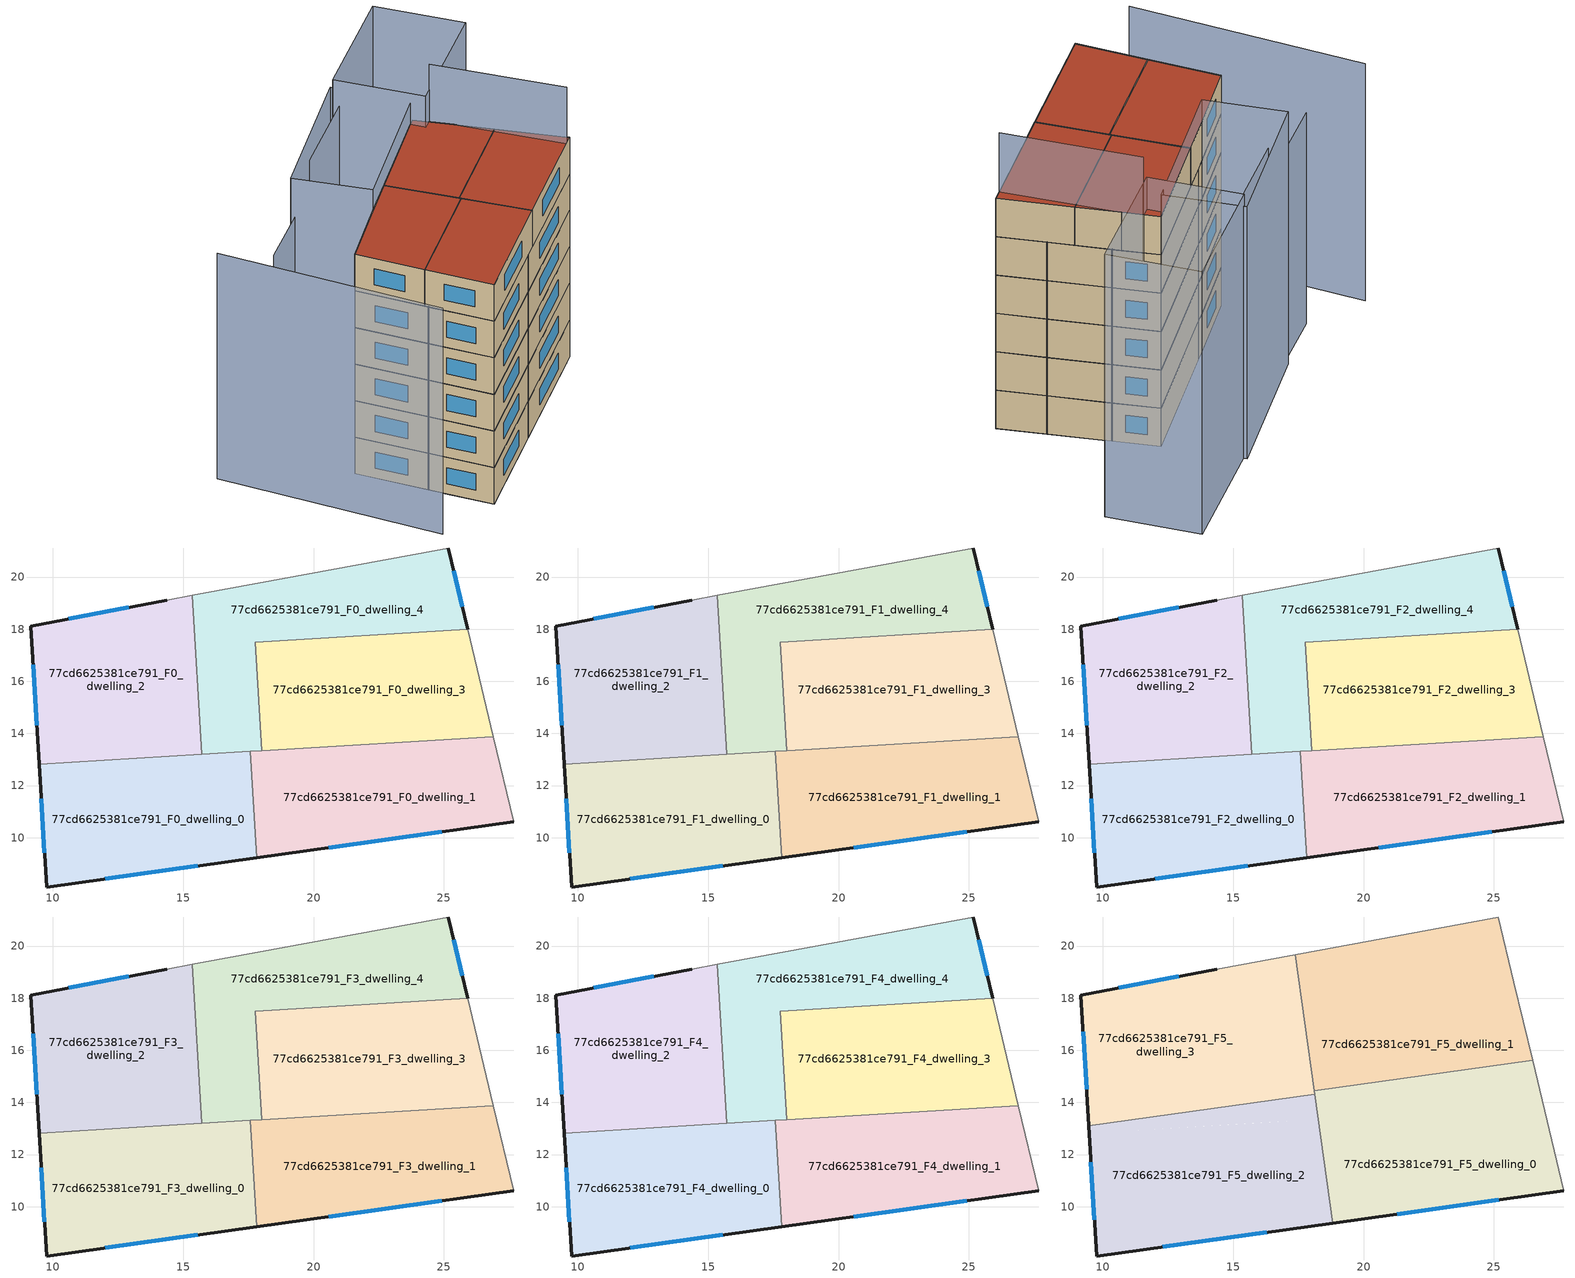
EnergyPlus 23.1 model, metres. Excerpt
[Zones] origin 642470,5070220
77cd6625381ce791_F0_dwelling_0
 floor ground (EU_floor_Construction): 17.81,9.23 17.57,13.31 9.47,12.82 9.76,8.11 z0
 wall outside (EU_wall_Construction): 17.81,9.23 9.76,8.11 9.47,12.82 z0:3
 wall to 77cd6625381ce791_F0_dwelling_1 (EU_wall_Construction): 17.57,13.31 17.81,9.23 z0:3
 wall to 77cd6625381ce791_F0_dwelling_2 (EU_wall_Construction): 9.47,12.82 15.71,13.2 z0:3
 wall to 77cd6625381ce791_F0_dwelling_4 (EU_wall_Construction): 15.71,13.2 17.57,13.31 z0:3
 window (EU_Window_Construction): 15.55,8.92 12.01,8.42 / 9.68,9.43 9.55,11.5 z0.84:2.16
77cd6625381ce791_F0_dwelling_1
 floor ground (EU_floor_Construction): 27.67,10.61 26.9,13.87 17.57,13.31 17.81,9.23 z0
 wall outside (EU_wall_Construction): 27.67,10.61 17.81,9.23 z0:3
 wall adiabatic (EU_wall_Construction): 26.9,13.87 27.67,10.61 z0:3
 wall to 77cd6625381ce791_F0_dwelling_3 (EU_wall_Construction): 18,13.34 26.9,13.87 z0:3
 wall to 77cd6625381ce791_F0_dwelling_4 (EU_wall_Construction): 17.57,13.31 18,13.34 z0:3
 window (EU_Window_Construction): 24.91,10.22 20.57,9.62 z0.84:2.16
77cd6625381ce791_F0_dwelling_2
 floor ground (EU_floor_Construction): 15.71,13.2 15.35,19.3 14.36,19.12 9.16,18.12 9.47,12.82 z0
 wall outside (EU_wall_Construction): 9.47,12.82 9.16,18.12 14.36,19.12 z0:3
 wall adiabatic (EU_wall_Construction): 14.36,19.12 15.35,19.3 z0:3
 wall to 77cd6625381ce791_F0_dwelling_4 (EU_wall_Construction): 15.35,19.3 15.71,13.2 z0:3
 window (EU_Window_Construction): 10.62,18.4 12.9,18.84 / 9.39,14.31 9.25,16.63 z0.84:2.16
77cd6625381ce791_F0_dwelling_3
 floor ground (EU_floor_Construction): 26.9,13.87 25.92,18 17.75,17.51 18,13.33 z0
 wall to 77cd6625381ce791_F0_dwelling_4 (EU_wall_Construction): 18,13.33 17.75,17.51 25.92,18 z0:3
 wall adiabatic (EU_wall_Construction): 25.92,18 26.9,13.87 z0:3
77cd6625381ce791_F0_dwelling_4
 floor ground (EU_floor_Construction): 25.92,18 25.17,21.11 15.35,19.3 15.71,13.2 18,13.33 17.75,17.51 z0
 wall outside (EU_wall_Construction): 25.17,21.11 25.92,18 z0:3
 wall adiabatic (EU_wall_Construction): 15.35,19.3 25.17,21.11 z0:3
 window (EU_Window_Construction): 25.38,20.24 25.71,18.87 z0.84:2.16
77cd6625381ce791_F1_dwelling_0
 floor to 77cd6625381ce791_F0_dwelling_0 (EU_floor_Construction): 17.81,9.23 17.57,13.31 9.47,12.82 9.76,8.11 z3
 wall outside (EU_wall_Construction): 17.81,9.23 9.76,8.11 9.47,12.82 z3:6
 wall to 77cd6625381ce791_F1_dwelling_1 (EU_wall_Construction): 17.57,13.31 17.81,9.23 z3:6
 wall to 77cd6625381ce791_F1_dwelling_2 (EU_wall_Construction): 9.47,12.82 15.71,13.2 z3:6
 wall to 77cd6625381ce791_F1_dwelling_4 (EU_wall_Construction): 15.71,13.2 17.57,13.31 z3:6
 window (EU_Window_Construction): 15.55,8.92 12.01,8.42 / 9.68,9.43 9.55,11.5 z3.84:5.16
77cd6625381ce791_F1_dwelling_1
 floor to 77cd6625381ce791_F0_dwelling_1 (EU_floor_Construction): 27.67,10.61 26.9,13.87 17.57,13.31 17.81,9.23 z3
 wall outside (EU_wall_Construction): 27.67,10.61 17.81,9.23 z3:6
 wall adiabatic (EU_wall_Construction): 26.9,13.87 27.67,10.61 z3:6
 wall to 77cd6625381ce791_F1_dwelling_3 (EU_wall_Construction): 18,13.34 26.9,13.87 z3:6
 wall to 77cd6625381ce791_F1_dwelling_4 (EU_wall_Construction): 17.57,13.31 18,13.34 z3:6
 window (EU_Window_Construction): 24.91,10.22 20.57,9.62 z3.84:5.16
77cd6625381ce791_F1_dwelling_2
 floor to 77cd6625381ce791_F0_dwelling_2 (EU_floor_Construction): 15.71,13.2 15.35,19.3 14.36,19.12 9.16,18.12 9.47,12.82 z3
 wall outside (EU_wall_Construction): 9.47,12.82 9.16,18.12 14.36,19.12 z3:6
 wall adiabatic (EU_wall_Construction): 14.36,19.12 15.35,19.3 z3:6
 wall to 77cd6625381ce791_F1_dwelling_4 (EU_wall_Construction): 15.35,19.3 15.71,13.2 z3:6
 window (EU_Window_Construction): 10.62,18.4 12.9,18.84 / 9.39,14.31 9.25,16.63 z3.84:5.16
77cd6625381ce791_F1_dwelling_3
 floor to 77cd6625381ce791_F0_dwelling_3 (EU_floor_Construction): 26.9,13.87 25.92,18 17.75,17.51 18,13.33 z3
 wall to 77cd6625381ce791_F1_dwelling_4 (EU_wall_Construction): 18,13.33 17.75,17.51 25.92,18 z3:6
 wall adiabatic (EU_wall_Construction): 25.92,18 26.9,13.87 z3:6
77cd6625381ce791_F1_dwelling_4
 floor to 77cd6625381ce791_F0_dwelling_4 (EU_floor_Construction): 25.92,18 25.17,21.11 15.35,19.3 15.71,13.2 18,13.33 17.75,17.51 z3
 wall outside (EU_wall_Construction): 25.17,21.11 25.92,18 z3:6
 wall adiabatic (EU_wall_Construction): 15.35,19.3 25.17,21.11 z3:6
 window (EU_Window_Construction): 25.38,20.24 25.71,18.87 z3.84:5.16
77cd6625381ce791_F2_dwelling_0
 floor to 77cd6625381ce791_F1_dwelling_0 (EU_floor_Construction): 17.81,9.23 17.57,13.31 9.47,12.82 9.76,8.11 z6
 wall outside (EU_wall_Construction): 17.81,9.23 9.76,8.11 9.47,12.82 z6:9
 wall to 77cd6625381ce791_F2_dwelling_1 (EU_wall_Construction): 17.57,13.31 17.81,9.23 z6:9
 wall to 77cd6625381ce791_F2_dwelling_2 (EU_wall_Construction): 9.47,12.82 15.71,13.2 z6:9
 wall to 77cd6625381ce791_F2_dwelling_4 (EU_wall_Construction): 15.71,13.2 17.57,13.31 z6:9
 window (EU_Window_Construction): 15.55,8.92 12.01,8.42 / 9.68,9.43 9.55,11.5 z6.84:8.16
77cd6625381ce791_F2_dwelling_1
 floor to 77cd6625381ce791_F1_dwelling_1 (EU_floor_Construction): 27.67,10.61 26.9,13.87 17.57,13.31 17.81,9.23 z6
 wall outside (EU_wall_Construction): 27.67,10.61 17.81,9.23 z6:9
 wall adiabatic (EU_wall_Construction): 26.9,13.87 27.67,10.61 z6:9
 wall to 77cd6625381ce791_F2_dwelling_3 (EU_wall_Construction): 18,13.34 26.9,13.87 z6:9
 wall to 77cd6625381ce791_F2_dwelling_4 (EU_wall_Construction): 17.57,13.31 18,13.34 z6:9
 window (EU_Window_Construction): 24.91,10.22 20.57,9.62 z6.84:8.16
77cd6625381ce791_F2_dwelling_2
 floor to 77cd6625381ce791_F1_dwelling_2 (EU_floor_Construction): 15.71,13.2 15.35,19.3 14.36,19.12 9.16,18.12 9.47,12.82 z6
 wall outside (EU_wall_Construction): 9.47,12.82 9.16,18.12 14.36,19.12 z6:9
 wall adiabatic (EU_wall_Construction): 14.36,19.12 15.35,19.3 z6:9
 wall to 77cd6625381ce791_F2_dwelling_4 (EU_wall_Construction): 15.35,19.3 15.71,13.2 z6:9
 window (EU_Window_Construction): 10.62,18.4 12.9,18.84 / 9.39,14.31 9.25,16.63 z6.84:8.16
77cd6625381ce791_F2_dwelling_3
 floor to 77cd6625381ce791_F1_dwelling_3 (EU_floor_Construction): 26.9,13.87 25.92,18 17.75,17.51 18,13.33 z6
 wall to 77cd6625381ce791_F2_dwelling_4 (EU_wall_Construction): 18,13.33 17.75,17.51 25.92,18 z6:9
 wall adiabatic (EU_wall_Construction): 25.92,18 26.9,13.87 z6:9
77cd6625381ce791_F2_dwelling_4
 floor to 77cd6625381ce791_F1_dwelling_4 (EU_floor_Construction): 25.92,18 25.17,21.11 15.35,19.3 15.71,13.2 18,13.33 17.75,17.51 z6
 wall outside (EU_wall_Construction): 25.17,21.11 25.92,18 z6:9
 wall adiabatic (EU_wall_Construction): 15.35,19.3 25.17,21.11 z6:9
 window (EU_Window_Construction): 25.38,20.24 25.71,18.87 z6.84:8.16
77cd6625381ce791_F3_dwelling_0
 floor to 77cd6625381ce791_F2_dwelling_0 (EU_floor_Construction): 17.81,9.23 17.57,13.31 9.47,12.82 9.76,8.11 z9
 wall outside (EU_wall_Construction): 17.81,9.23 9.76,8.11 9.47,12.82 z9:12
 wall to 77cd6625381ce791_F3_dwelling_1 (EU_wall_Construction): 17.57,13.31 17.81,9.23 z9:12
 wall to 77cd6625381ce791_F3_dwelling_2 (EU_wall_Construction): 9.47,12.82 15.71,13.2 z9:12
 wall to 77cd6625381ce791_F3_dwelling_4 (EU_wall_Construction): 15.71,13.2 17.57,13.31 z9:12
 window (EU_Window_Construction): 15.55,8.92 12.01,8.42 / 9.68,9.43 9.55,11.5 z9.84:11.16
77cd6625381ce791_F3_dwelling_1
 floor to 77cd6625381ce791_F2_dwelling_1 (EU_floor_Construction): 27.67,10.61 26.9,13.87 17.57,13.31 17.81,9.23 z9
 wall outside (EU_wall_Construction): 27.67,10.61 17.81,9.23 z9:12
 wall adiabatic (EU_wall_Construction): 26.9,13.87 27.67,10.61 z9:12
 wall to 77cd6625381ce791_F3_dwelling_3 (EU_wall_Construction): 18,13.34 26.9,13.87 z9:12
 wall to 77cd6625381ce791_F3_dwelling_4 (EU_wall_Construction): 17.57,13.31 18,13.34 z9:12
 window (EU_Window_Construction): 24.91,10.22 20.57,9.62 z9.84:11.16
77cd6625381ce791_F3_dwelling_2
 floor to 77cd6625381ce791_F2_dwelling_2 (EU_floor_Construction): 15.71,13.2 15.35,19.3 14.36,19.12 9.16,18.12 9.47,12.82 z9
 wall outside (EU_wall_Construction): 9.47,12.82 9.16,18.12 14.36,19.12 z9:12
 wall adiabatic (EU_wall_Construction): 14.36,19.12 15.35,19.3 z9:12
 wall to 77cd6625381ce791_F3_dwelling_4 (EU_wall_Construction): 15.35,19.3 15.71,13.2 z9:12
 window (EU_Window_Construction): 10.62,18.4 12.9,18.84 / 9.39,14.31 9.25,16.63 z9.84:11.16
77cd6625381ce791_F3_dwelling_3
 floor to 77cd6625381ce791_F2_dwelling_3 (EU_floor_Construction): 26.9,13.87 25.92,18 17.75,17.51 18,13.33 z9
 wall to 77cd6625381ce791_F3_dwelling_4 (EU_wall_Construction): 18,13.33 17.75,17.51 25.92,18 z9:12
 wall adiabatic (EU_wall_Construction): 25.92,18 26.9,13.87 z9:12
77cd6625381ce791_F3_dwelling_4
 floor to 77cd6625381ce791_F2_dwelling_4 (EU_floor_Construction): 25.92,18 25.17,21.11 15.35,19.3 15.71,13.2 18,13.33 17.75,17.51 z9
 wall outside (EU_wall_Construction): 25.17,21.11 25.92,18 z9:12
 wall adiabatic (EU_wall_Construction): 15.35,19.3 25.17,21.11 z9:12
 window (EU_Window_Construction): 25.38,20.24 25.71,18.87 z9.84:11.16
77cd6625381ce791_F4_dwelling_0
 floor to 77cd6625381ce791_F3_dwelling_0 (EU_floor_Construction): 17.81,9.23 17.57,13.31 9.47,12.82 9.76,8.11 z12
 wall outside (EU_wall_Construction): 17.81,9.23 9.76,8.11 9.47,12.82 z12:15
 wall to 77cd6625381ce791_F4_dwelling_1 (EU_wall_Construction): 17.57,13.31 17.81,9.23 z12:15
 wall to 77cd6625381ce791_F4_dwelling_2 (EU_wall_Construction): 9.47,12.82 15.71,13.2 z12:15
 wall to 77cd6625381ce791_F4_dwelling_4 (EU_wall_Construction): 15.71,13.2 17.57,13.31 z12:15
 window (EU_Window_Construction): 15.55,8.92 12.01,8.42 / 9.68,9.43 9.55,11.5 z12.84:14.16
 ceiling adiabatic (EU_roof_Construction): 17.57,13.31 17.81,9.23 9.76,8.11 9.47,12.82 z15
77cd6625381ce791_F4_dwelling_1
 floor to 77cd6625381ce791_F3_dwelling_1 (EU_floor_Construction): 27.67,10.61 26.9,13.87 17.57,13.31 17.81,9.23 z12
 wall outside (EU_wall_Construction): 27.67,10.61 17.81,9.23 z12:15
 wall adiabatic (EU_wall_Construction): 26.9,13.87 27.67,10.61 z12:15
 wall to 77cd6625381ce791_F4_dwelling_3 (EU_wall_Construction): 18,13.34 26.9,13.87 z12:15
 wall to 77cd6625381ce791_F4_dwelling_4 (EU_wall_Construction): 17.57,13.31 18,13.34 z12:15
 window (EU_Window_Construction): 24.91,10.22 20.57,9.62 z12.84:14.16
 ceiling adiabatic (EU_roof_Construction): 18.26,13.35 18.82,9.37 17.81,9.23 17.57,13.31 z15
77cd6625381ce791_F4_dwelling_2
 floor to 77cd6625381ce791_F3_dwelling_2 (EU_floor_Construction): 15.71,13.2 15.35,19.3 14.36,19.12 9.16,18.12 9.47,12.82 z12
 wall outside (EU_wall_Construction): 9.47,12.82 9.16,18.12 14.36,19.12 z12:15
 wall adiabatic (EU_wall_Construction): 14.36,19.12 15.35,19.3 z12:15
 wall to 77cd6625381ce791_F4_dwelling_4 (EU_wall_Construction): 15.35,19.3 15.71,13.2 z12:15
 window (EU_Window_Construction): 10.62,18.4 12.9,18.84 / 9.39,14.31 9.25,16.63 z12.84:14.16
77cd6625381ce791_F4_dwelling_3
 floor to 77cd6625381ce791_F3_dwelling_3 (EU_floor_Construction): 26.9,13.87 25.92,18 17.75,17.51 18,13.33 z12
 wall to 77cd6625381ce791_F4_dwelling_4 (EU_wall_Construction): 18,13.33 17.75,17.51 25.92,18 z12:15
 wall adiabatic (EU_wall_Construction): 25.92,18 26.9,13.87 z12:15
 ceiling adiabatic (EU_roof_Construction): 25.92,18 26.9,13.87 18,13.33 17.95,14.28 18.13,14.31 17.8,16.62 17.75,17.51 z15
77cd6625381ce791_F4_dwelling_4
 floor to 77cd6625381ce791_F3_dwelling_4 (EU_floor_Construction): 25.92,18 25.17,21.11 15.35,19.3 15.71,13.2 18,13.33 17.75,17.51 z12
 wall outside (EU_wall_Construction): 25.17,21.11 25.92,18 z12:15
 wall adiabatic (EU_wall_Construction): 15.35,19.3 25.17,21.11 z12:15
 window (EU_Window_Construction): 25.38,20.24 25.71,18.87 z12.84:14.16
77cd6625381ce791_F5_dwelling_0
 floor to 77cd6625381ce791_F4_dwelling_1 (EU_floor_Construction): 27.67,10.61 26.89,13.87 18.26,13.35 18.82,9.37 z15
 floor adiabatic (EU_floor_Construction): 26.89,13.87 26.48,15.62 18.11,14.46 18.26,13.35 z15
 wall outside (EU_wall_Construction): 27.67,10.61 18.82,9.37 z15:18
 wall to 77cd6625381ce791_F5_dwelling_1 (EU_wall_Construction): 18.11,14.46 26.48,15.62 z15:18
 wall adiabatic (EU_wall_Construction): 26.48,15.62 27.67,10.61 z15:18
 wall to 77cd6625381ce791_F5_dwelling_2 (EU_wall_Construction): 18.82,9.37 18.13,14.31 z15:18
 wall to 77cd6625381ce791_F5_dwelling_3 (EU_wall_Construction): 18.13,14.31 18.11,14.46 z15:18
 window (EU_Window_Construction): 25.19,10.26 21.3,9.72 z15.84:17.16
 roof outside (EU_roof_Construction): 26.48,15.62 27.67,10.61 18.82,9.37 18.11,14.46 z18
77cd6625381ce791_F5_dwelling_1
 floor adiabatic (EU_floor_Construction): 26.48,15.62 25.92,18 17.75,17.51 17.8,16.62 18.11,14.46 z15
 floor to 77cd6625381ce791_F4_dwelling_4 (EU_floor_Construction): 25.92,18 25.85,18.28 25.17,21.11 17.38,19.67 17.8,16.62 17.75,17.51 z15
 wall adiabatic (EU_wall_Construction): 17.38,19.67 25.17,21.11 25.77,18.61 26.48,15.62 z15:18
 wall to 77cd6625381ce791_F5_dwelling_3 (EU_wall_Construction): 18.11,14.46 17.38,19.67 z15:18
 roof outside (EU_roof_Construction): 25.17,21.11 25.77,18.61 26.48,15.62 18.11,14.46 17.38,19.67 z18
77cd6625381ce791_F5_dwelling_2
 floor to 77cd6625381ce791_F4_dwelling_2 (EU_floor_Construction): 15.71,13.2 15.67,13.97 9.46,13.1 9.47,12.82 z15
 floor to 77cd6625381ce791_F4_dwelling_4 (EU_floor_Construction): 18,13.33 17.95,14.28 15.67,13.97 15.71,13.2 z15
 floor adiabatic (EU_floor_Construction): 18.82,9.37 18.13,14.31 11.48,13.38 17.95,14.28 18,13.33 9.47,12.82 9.46,13.1 9.76,8.11 z15
 wall outside (EU_wall_Construction): 18.82,9.37 9.76,8.11 9.46,13.1 z15:18
 wall to 77cd6625381ce791_F5_dwelling_3 (EU_wall_Construction): 9.46,13.1 18.13,14.31 z15:18
 window (EU_Window_Construction): 16.28,9.02 12.29,8.46 / 9.67,9.51 9.54,11.7 z15.84:17.16
 roof outside (EU_roof_Construction): 18.13,14.31 18.82,9.37 9.76,8.11 9.46,13.1 z18
77cd6625381ce791_F5_dwelling_3
 floor to 77cd6625381ce791_F4_dwelling_2 (EU_floor_Construction): 15.67,13.97 15.35,19.3 14.36,19.12 9.16,18.12 9.46,13.1 z15
 floor to 77cd6625381ce791_F4_dwelling_4 (EU_floor_Construction): 17.95,14.28 17.8,16.62 17.38,19.67 15.35,19.3 15.67,13.97 z15
 floor to 77cd6625381ce791_F4_dwelling_3 (EU_floor_Construction): 18.13,14.31 17.8,16.62 17.95,14.28 z15
 wall outside (EU_wall_Construction): 9.46,13.1 9.16,18.12 14.36,19.12 z15:18
 wall adiabatic (EU_wall_Construction): 14.36,19.12 17.38,19.67 z15:18
 window (EU_Window_Construction): 10.62,18.4 12.9,18.84 / 9.37,14.51 9.24,16.71 z15.84:17.16
 roof outside (EU_roof_Construction): 17.38,19.67 18.13,14.31 9.46,13.1 9.16,18.12 14.36,19.12 z18
shading: 4.83,26.31 5.16,9.83 z0:18.5; 26.89,10.5 25.57,20.03 z0:22.6; 25.17,21.11 14.36,19.12 / 14.36,19.12 13.33,24.7 / 13.33,24.7 24.14,26.7 / 24.14,26.7 25.17,21.11 z0:19.7; 23.97,26.42 32.98,27.53 / 32.98,27.53 33.79,21.04 / 33.79,21.04 24.77,19.93 / 24.77,19.93 23.97,26.42 z0:20.5; 23.28,25.63 16.66,24.82 z0:19; 16.66,24.82 8.76,23.92 z0:16.5
[Building]
EU S2 Campaign: North Axis=0; Terrain=City; Solar Distribution=FullExterior
[Site:Location]
Lyon-Bron: Latitude=45.75; Longitude=5; Time Zone=1; Elevation=198
[SizingPeriod:WeatherFileDays]
AnnualSizingPeriod: Begin Month=1; Begin Day of Month=1; End Month=12; End Day of Month=31; Day of Week for Start Day=Monday; Use Weather File Daylight Saving Period=No; Use Weather File Rain and Snow Indicators=No
[MATERIAL]
EU_InternalMass_Material: Roughness=MediumRough; Thickness=0.1; Conductivity=1; Density=1800; Specific Heat=900; Thermal Absorptance=0.9; Solar Absorptance=0.7; Visible Absorptance=0.7
[MATERIAL:NOMASS] Roughness=MediumRough; Thermal Absorptance=0.9; Solar Absorptance=0.7; Visible Absorptance=0.7
Name | Thermal Resistance
EU_wall_NoMass | 0.776494
EU_roof_NoMass | 0.486893
EU_floor_NoMass | 0.421597
[WINDOWMATERIAL:SIMPLEGLAZINGSYSTEM]
EU_Window_SimpleGlazing: UFactor=4.24961; Solar Heat Gain Coefficient=0.83; Visible Transmittance=0.83
[CONSTRUCTION]
EU_wall_Construction: EU_wall_NoMass
EU_roof_Construction: EU_roof_NoMass
EU_floor_Construction: EU_floor_NoMass
EU_InternalMass_Construction: EU_InternalMass_Material
EU_Window_Construction: EU_Window_SimpleGlazing
[ZONE] Type=1; Multiplier=1; Ceiling Height=autocalculate; Floor Area=autocalculate; Part of Total Floor Area=Yes
Name | Volume
77cd6625381ce791_F0_dwelling_0; 77cd6625381ce791_F1_dwelling_0; 77cd6625381ce791_F2_dwelling_0; 77cd6625381ce791_F3_dwelling_0; 77cd6625381ce791_F4_dwelling_0 | 107.09
77cd6625381ce791_F5_dwelling_0 | 133.86
77cd6625381ce791_F0_dwelling_1; 77cd6625381ce791_F1_dwelling_1; 77cd6625381ce791_F2_dwelling_1; 77cd6625381ce791_F3_dwelling_1; 77cd6625381ce791_F4_dwelling_1 | 107.073
77cd6625381ce791_F5_dwelling_1 | 133.847
77cd6625381ce791_F0_dwelling_2; 77cd6625381ce791_F1_dwelling_2; 77cd6625381ce791_F2_dwelling_2; 77cd6625381ce791_F3_dwelling_2; 77cd6625381ce791_F4_dwelling_2 | 107.076
77cd6625381ce791_F5_dwelling_2 | 133.854
77cd6625381ce791_F0_dwelling_3; 77cd6625381ce791_F1_dwelling_3; 77cd6625381ce791_F2_dwelling_3; 77cd6625381ce791_F3_dwelling_3; 77cd6625381ce791_F4_dwelling_3 | 107.098
77cd6625381ce791_F5_dwelling_3 | 133.862
77cd6625381ce791_F0_dwelling_4; 77cd6625381ce791_F1_dwelling_4; 77cd6625381ce791_F2_dwelling_4; 77cd6625381ce791_F3_dwelling_4; 77cd6625381ce791_F4_dwelling_4 | 107.074
[INTERNALMASS] Construction=EU_InternalMass_Construction
Name | Zone or ZoneList | Surface Area
77cd6625381ce791_F0_dwelling_0_EU_InternalMass | 77cd6625381ce791_F0_dwelling_0 | 35.6978
77cd6625381ce791_F0_dwelling_1_EU_InternalMass | 77cd6625381ce791_F0_dwelling_1 | 35.6907
77cd6625381ce791_F0_dwelling_2_EU_InternalMass | 77cd6625381ce791_F0_dwelling_2 | 35.692
77cd6625381ce791_F0_dwelling_3_EU_InternalMass | 77cd6625381ce791_F0_dwelling_3 | 35.6976
77cd6625381ce791_F0_dwelling_4_EU_InternalMass | 77cd6625381ce791_F0_dwelling_4 | 35.6925
77cd6625381ce791_F1_dwelling_0_EU_InternalMass | 77cd6625381ce791_F1_dwelling_0 | 35.6978
77cd6625381ce791_F1_dwelling_1_EU_InternalMass | 77cd6625381ce791_F1_dwelling_1 | 35.6907
77cd6625381ce791_F1_dwelling_2_EU_InternalMass | 77cd6625381ce791_F1_dwelling_2 | 35.692
77cd6625381ce791_F1_dwelling_3_EU_InternalMass | 77cd6625381ce791_F1_dwelling_3 | 35.6976
77cd6625381ce791_F1_dwelling_4_EU_InternalMass | 77cd6625381ce791_F1_dwelling_4 | 35.6925
77cd6625381ce791_F2_dwelling_0_EU_InternalMass | 77cd6625381ce791_F2_dwelling_0 | 35.6978
77cd6625381ce791_F2_dwelling_1_EU_InternalMass | 77cd6625381ce791_F2_dwelling_1 | 35.6907
77cd6625381ce791_F2_dwelling_2_EU_InternalMass | 77cd6625381ce791_F2_dwelling_2 | 35.692
77cd6625381ce791_F2_dwelling_3_EU_InternalMass | 77cd6625381ce791_F2_dwelling_3 | 35.6976
77cd6625381ce791_F2_dwelling_4_EU_InternalMass | 77cd6625381ce791_F2_dwelling_4 | 35.6925
77cd6625381ce791_F3_dwelling_0_EU_InternalMass | 77cd6625381ce791_F3_dwelling_0 | 35.6978
77cd6625381ce791_F3_dwelling_1_EU_InternalMass | 77cd6625381ce791_F3_dwelling_1 | 35.6907
77cd6625381ce791_F3_dwelling_2_EU_InternalMass | 77cd6625381ce791_F3_dwelling_2 | 35.692
77cd6625381ce791_F3_dwelling_3_EU_InternalMass | 77cd6625381ce791_F3_dwelling_3 | 35.6976
77cd6625381ce791_F3_dwelling_4_EU_InternalMass | 77cd6625381ce791_F3_dwelling_4 | 35.6925
77cd6625381ce791_F4_dwelling_0_EU_InternalMass | 77cd6625381ce791_F4_dwelling_0 | 35.6978
77cd6625381ce791_F4_dwelling_1_EU_InternalMass | 77cd6625381ce791_F4_dwelling_1 | 35.6907
77cd6625381ce791_F4_dwelling_2_EU_InternalMass | 77cd6625381ce791_F4_dwelling_2 | 35.692
77cd6625381ce791_F4_dwelling_3_EU_InternalMass | 77cd6625381ce791_F4_dwelling_3 | 35.6976
77cd6625381ce791_F4_dwelling_4_EU_InternalMass | 77cd6625381ce791_F4_dwelling_4 | 35.6925
77cd6625381ce791_F5_dwelling_0_EU_InternalMass | 77cd6625381ce791_F5_dwelling_0 | 44.6201
77cd6625381ce791_F5_dwelling_1_EU_InternalMass | 77cd6625381ce791_F5_dwelling_1 | 44.6162
77cd6625381ce791_F5_dwelling_2_EU_InternalMass | 77cd6625381ce791_F5_dwelling_2 | 44.6183
77cd6625381ce791_F5_dwelling_3_EU_InternalMass | 77cd6625381ce791_F5_dwelling_3 | 44.6204
[OTHEREQUIPMENT] Fuel Type=Electricity; Design Level Calculation Method=Watts/Area; Power per Zone Floor Area=1; Fraction Latent=0; Fraction Radiant=0; Fraction Lost=0; Carbon Dioxide Generation Rate=0; EndUse Subcategory=EU_Step8_InternalGains
Name | Zone or ZoneList or Space or SpaceList | Schedule
EU_Step8_InternalGain_77cd6625381ce791_F0_dwelling_0_f000 | 77cd6625381ce791_F0_dwelling_0 | EU_Step8_GainSchedule_77cd6625381ce791_F0_dwelling_0_f000
EU_Step8_InternalGain_77cd6625381ce791_F0_dwelling_1_f000 | 77cd6625381ce791_F0_dwelling_1 | EU_Step8_GainSchedule_77cd6625381ce791_F0_dwelling_1_f000
EU_Step8_InternalGain_77cd6625381ce791_F0_dwelling_2_f000 | 77cd6625381ce791_F0_dwelling_2 | EU_Step8_GainSchedule_77cd6625381ce791_F0_dwelling_2_f000
EU_Step8_InternalGain_77cd6625381ce791_F0_dwelling_3_f000 | 77cd6625381ce791_F0_dwelling_3 | EU_Step8_GainSchedule_77cd6625381ce791_F0_dwelling_3_f000
EU_Step8_InternalGain_77cd6625381ce791_F0_dwelling_4_f000 | 77cd6625381ce791_F0_dwelling_4 | EU_Step8_GainSchedule_77cd6625381ce791_F0_dwelling_4_f000
EU_Step8_InternalGain_77cd6625381ce791_F1_dwelling_0_f000 | 77cd6625381ce791_F1_dwelling_0 | EU_Step8_GainSchedule_77cd6625381ce791_F1_dwelling_0_f000
EU_Step8_InternalGain_77cd6625381ce791_F1_dwelling_1_f000 | 77cd6625381ce791_F1_dwelling_1 | EU_Step8_GainSchedule_77cd6625381ce791_F1_dwelling_1_f000
EU_Step8_InternalGain_77cd6625381ce791_F1_dwelling_2_f000 | 77cd6625381ce791_F1_dwelling_2 | EU_Step8_GainSchedule_77cd6625381ce791_F1_dwelling_2_f000
EU_Step8_InternalGain_77cd6625381ce791_F1_dwelling_3_f000 | 77cd6625381ce791_F1_dwelling_3 | EU_Step8_GainSchedule_77cd6625381ce791_F1_dwelling_3_f000
EU_Step8_InternalGain_77cd6625381ce791_F1_dwelling_4_f000 | 77cd6625381ce791_F1_dwelling_4 | EU_Step8_GainSchedule_77cd6625381ce791_F1_dwelling_4_f000
EU_Step8_InternalGain_77cd6625381ce791_F2_dwelling_0_f000 | 77cd6625381ce791_F2_dwelling_0 | EU_Step8_GainSchedule_77cd6625381ce791_F2_dwelling_0_f000
EU_Step8_InternalGain_77cd6625381ce791_F2_dwelling_1_f000 | 77cd6625381ce791_F2_dwelling_1 | EU_Step8_GainSchedule_77cd6625381ce791_F2_dwelling_1_f000
EU_Step8_InternalGain_77cd6625381ce791_F2_dwelling_2_f000 | 77cd6625381ce791_F2_dwelling_2 | EU_Step8_GainSchedule_77cd6625381ce791_F2_dwelling_2_f000
EU_Step8_InternalGain_77cd6625381ce791_F2_dwelling_3_f000 | 77cd6625381ce791_F2_dwelling_3 | EU_Step8_GainSchedule_77cd6625381ce791_F2_dwelling_3_f000
EU_Step8_InternalGain_77cd6625381ce791_F2_dwelling_4_f000 | 77cd6625381ce791_F2_dwelling_4 | EU_Step8_GainSchedule_77cd6625381ce791_F2_dwelling_4_f000
EU_Step8_InternalGain_77cd6625381ce791_F3_dwelling_0_f000 | 77cd6625381ce791_F3_dwelling_0 | EU_Step8_GainSchedule_77cd6625381ce791_F3_dwelling_0_f000
EU_Step8_InternalGain_77cd6625381ce791_F3_dwelling_1_f000 | 77cd6625381ce791_F3_dwelling_1 | EU_Step8_GainSchedule_77cd6625381ce791_F3_dwelling_1_f000
EU_Step8_InternalGain_77cd6625381ce791_F3_dwelling_2_f000 | 77cd6625381ce791_F3_dwelling_2 | EU_Step8_GainSchedule_77cd6625381ce791_F3_dwelling_2_f000
EU_Step8_InternalGain_77cd6625381ce791_F3_dwelling_3_f000 | 77cd6625381ce791_F3_dwelling_3 | EU_Step8_GainSchedule_77cd6625381ce791_F3_dwelling_3_f000
EU_Step8_InternalGain_77cd6625381ce791_F3_dwelling_4_f000 | 77cd6625381ce791_F3_dwelling_4 | EU_Step8_GainSchedule_77cd6625381ce791_F3_dwelling_4_f000
EU_Step8_InternalGain_77cd6625381ce791_F4_dwelling_0_f000 | 77cd6625381ce791_F4_dwelling_0 | EU_Step8_GainSchedule_77cd6625381ce791_F4_dwelling_0_f000
EU_Step8_InternalGain_77cd6625381ce791_F4_dwelling_1_f000 | 77cd6625381ce791_F4_dwelling_1 | EU_Step8_GainSchedule_77cd6625381ce791_F4_dwelling_1_f000
EU_Step8_InternalGain_77cd6625381ce791_F4_dwelling_2_f000 | 77cd6625381ce791_F4_dwelling_2 | EU_Step8_GainSchedule_77cd6625381ce791_F4_dwelling_2_f000
EU_Step8_InternalGain_77cd6625381ce791_F4_dwelling_3_f000 | 77cd6625381ce791_F4_dwelling_3 | EU_Step8_GainSchedule_77cd6625381ce791_F4_dwelling_3_f000
EU_Step8_InternalGain_77cd6625381ce791_F4_dwelling_4_f000 | 77cd6625381ce791_F4_dwelling_4 | EU_Step8_GainSchedule_77cd6625381ce791_F4_dwelling_4_f000
EU_Step8_InternalGain_77cd6625381ce791_F5_dwelling_0_f000 | 77cd6625381ce791_F5_dwelling_0 | EU_Step8_GainSchedule_77cd6625381ce791_F5_dwelling_0_f000
EU_Step8_InternalGain_77cd6625381ce791_F5_dwelling_1_f000 | 77cd6625381ce791_F5_dwelling_1 | EU_Step8_GainSchedule_77cd6625381ce791_F5_dwelling_1_f000
EU_Step8_InternalGain_77cd6625381ce791_F5_dwelling_2_f000 | 77cd6625381ce791_F5_dwelling_2 | EU_Step8_GainSchedule_77cd6625381ce791_F5_dwelling_2_f000
EU_Step8_InternalGain_77cd6625381ce791_F5_dwelling_3_f000 | 77cd6625381ce791_F5_dwelling_3 | EU_Step8_GainSchedule_77cd6625381ce791_F5_dwelling_3_f000
[ZONEVENTILATION:DESIGNFLOWRATE] Schedule=EU_AlwaysOn; Design Flow Rate Calculation Method=AirChanges/Hour; Air Changes per Hour=0.693814; Ventilation Type=Natural; Fan Pressure Rise=0; Fan Total Efficiency=1; Constant Term Coefficient=1; Temperature Term Coefficient=0; Velocity Term Coefficient=0; Velocity Squared Term Coefficient=0; Minimum Indoor Temperature=-100; Maximum Indoor Temperature=100; Delta Temperature=-100; Minimum Outdoor Temperature=-100; Maximum Outdoor Temperature=100; Maximum Wind Speed=40
Name | Zone or ZoneList or Space or SpaceList
EU_ConstantAir_77cd6625381ce791_F0_dwelling_0 | 77cd6625381ce791_F0_dwelling_0
EU_ConstantAir_77cd6625381ce791_F0_dwelling_1 | 77cd6625381ce791_F0_dwelling_1
EU_ConstantAir_77cd6625381ce791_F0_dwelling_2 | 77cd6625381ce791_F0_dwelling_2
EU_ConstantAir_77cd6625381ce791_F0_dwelling_3 | 77cd6625381ce791_F0_dwelling_3
EU_ConstantAir_77cd6625381ce791_F0_dwelling_4 | 77cd6625381ce791_F0_dwelling_4
EU_ConstantAir_77cd6625381ce791_F1_dwelling_0 | 77cd6625381ce791_F1_dwelling_0
EU_ConstantAir_77cd6625381ce791_F1_dwelling_1 | 77cd6625381ce791_F1_dwelling_1
EU_ConstantAir_77cd6625381ce791_F1_dwelling_2 | 77cd6625381ce791_F1_dwelling_2
EU_ConstantAir_77cd6625381ce791_F1_dwelling_3 | 77cd6625381ce791_F1_dwelling_3
EU_ConstantAir_77cd6625381ce791_F1_dwelling_4 | 77cd6625381ce791_F1_dwelling_4
EU_ConstantAir_77cd6625381ce791_F2_dwelling_0 | 77cd6625381ce791_F2_dwelling_0
EU_ConstantAir_77cd6625381ce791_F2_dwelling_1 | 77cd6625381ce791_F2_dwelling_1
EU_ConstantAir_77cd6625381ce791_F2_dwelling_2 | 77cd6625381ce791_F2_dwelling_2
EU_ConstantAir_77cd6625381ce791_F2_dwelling_3 | 77cd6625381ce791_F2_dwelling_3
EU_ConstantAir_77cd6625381ce791_F2_dwelling_4 | 77cd6625381ce791_F2_dwelling_4
EU_ConstantAir_77cd6625381ce791_F3_dwelling_0 | 77cd6625381ce791_F3_dwelling_0
EU_ConstantAir_77cd6625381ce791_F3_dwelling_1 | 77cd6625381ce791_F3_dwelling_1
EU_ConstantAir_77cd6625381ce791_F3_dwelling_2 | 77cd6625381ce791_F3_dwelling_2
EU_ConstantAir_77cd6625381ce791_F3_dwelling_3 | 77cd6625381ce791_F3_dwelling_3
EU_ConstantAir_77cd6625381ce791_F3_dwelling_4 | 77cd6625381ce791_F3_dwelling_4
EU_ConstantAir_77cd6625381ce791_F4_dwelling_0 | 77cd6625381ce791_F4_dwelling_0
EU_ConstantAir_77cd6625381ce791_F4_dwelling_1 | 77cd6625381ce791_F4_dwelling_1
EU_ConstantAir_77cd6625381ce791_F4_dwelling_2 | 77cd6625381ce791_F4_dwelling_2
EU_ConstantAir_77cd6625381ce791_F4_dwelling_3 | 77cd6625381ce791_F4_dwelling_3
EU_ConstantAir_77cd6625381ce791_F4_dwelling_4 | 77cd6625381ce791_F4_dwelling_4
EU_ConstantAir_77cd6625381ce791_F5_dwelling_0 | 77cd6625381ce791_F5_dwelling_0
EU_ConstantAir_77cd6625381ce791_F5_dwelling_1 | 77cd6625381ce791_F5_dwelling_1
EU_ConstantAir_77cd6625381ce791_F5_dwelling_2 | 77cd6625381ce791_F5_dwelling_2
EU_ConstantAir_77cd6625381ce791_F5_dwelling_3 | 77cd6625381ce791_F5_dwelling_3
[HVACTEMPLATE:THERMOSTAT] Constant Heating Setpoint=20; Constant Cooling Setpoint=50
EU_HeatOnly_77cd6625381ce791_F0_dwelling_0; EU_HeatOnly_77cd6625381ce791_F0_dwelling_1; EU_HeatOnly_77cd6625381ce791_F0_dwelling_2; EU_HeatOnly_77cd6625381ce791_F0_dwelling_3; EU_HeatOnly_77cd6625381ce791_F0_dwelling_4; EU_HeatOnly_77cd6625381ce791_F1_dwelling_0; EU_HeatOnly_77cd6625381ce791_F1_dwelling_1; EU_HeatOnly_77cd6625381ce791_F1_dwelling_2; EU_HeatOnly_77cd6625381ce791_F1_dwelling_3; EU_HeatOnly_77cd6625381ce791_F1_dwelling_4; EU_HeatOnly_77cd6625381ce791_F2_dwelling_0; EU_HeatOnly_77cd6625381ce791_F2_dwelling_1; EU_HeatOnly_77cd6625381ce791_F2_dwelling_2; EU_HeatOnly_77cd6625381ce791_F2_dwelling_3; EU_HeatOnly_77cd6625381ce791_F2_dwelling_4; EU_HeatOnly_77cd6625381ce791_F3_dwelling_0; EU_HeatOnly_77cd6625381ce791_F3_dwelling_1; EU_HeatOnly_77cd6625381ce791_F3_dwelling_2; EU_HeatOnly_77cd6625381ce791_F3_dwelling_3; EU_HeatOnly_77cd6625381ce791_F3_dwelling_4; EU_HeatOnly_77cd6625381ce791_F4_dwelling_0; EU_HeatOnly_77cd6625381ce791_F4_dwelling_1; EU_HeatOnly_77cd6625381ce791_F4_dwelling_2; EU_HeatOnly_77cd6625381ce791_F4_dwelling_3; EU_HeatOnly_77cd6625381ce791_F4_dwelling_4; EU_HeatOnly_77cd6625381ce791_F5_dwelling_0; EU_HeatOnly_77cd6625381ce791_F5_dwelling_1; EU_HeatOnly_77cd6625381ce791_F5_dwelling_2; EU_HeatOnly_77cd6625381ce791_F5_dwelling_3
[HVACTEMPLATE:ZONE:IDEALLOADSAIRSYSTEM] System Availability Schedule=EU_AlwaysOn; Maximum Heating Supply Air Temperature=50; Minimum Cooling Supply Air Temperature=13; Maximum Heating Supply Air Humidity Ratio=0.0156; Minimum Cooling Supply Air Humidity Ratio=0.0077; Heating Limit=NoLimit; Cooling Limit=NoLimit; Heating Availability Schedule=EU_AlwaysOn; Cooling Availability Schedule=EU_CoolingOff; Dehumidification Control Type=ConstantSensibleHeatRatio; Cooling Sensible Heat Ratio=0.7; Dehumidification Setpoint=60; Humidification Control Type=None; Humidification Setpoint=30; Outdoor Air Method=None; Outdoor Air Flow Rate per Person=0.00944; Outdoor Air Flow Rate per Zone Floor Area=0; Outdoor Air Flow Rate per Zone=0; Demand Controlled Ventilation Type=None; Outdoor Air Economizer Type=NoEconomizer; Heat Recovery Type=None; Sensible Heat Recovery Effectiveness=0.7; Latent Heat Recovery Effectiveness=0.65
Name | Template Thermostat
77cd6625381ce791_F0_dwelling_0 | EU_HeatOnly_77cd6625381ce791_F0_dwelling_0
77cd6625381ce791_F0_dwelling_1 | EU_HeatOnly_77cd6625381ce791_F0_dwelling_1
77cd6625381ce791_F0_dwelling_2 | EU_HeatOnly_77cd6625381ce791_F0_dwelling_2
77cd6625381ce791_F0_dwelling_3 | EU_HeatOnly_77cd6625381ce791_F0_dwelling_3
77cd6625381ce791_F0_dwelling_4 | EU_HeatOnly_77cd6625381ce791_F0_dwelling_4
77cd6625381ce791_F1_dwelling_0 | EU_HeatOnly_77cd6625381ce791_F1_dwelling_0
77cd6625381ce791_F1_dwelling_1 | EU_HeatOnly_77cd6625381ce791_F1_dwelling_1
77cd6625381ce791_F1_dwelling_2 | EU_HeatOnly_77cd6625381ce791_F1_dwelling_2
77cd6625381ce791_F1_dwelling_3 | EU_HeatOnly_77cd6625381ce791_F1_dwelling_3
77cd6625381ce791_F1_dwelling_4 | EU_HeatOnly_77cd6625381ce791_F1_dwelling_4
77cd6625381ce791_F2_dwelling_0 | EU_HeatOnly_77cd6625381ce791_F2_dwelling_0
77cd6625381ce791_F2_dwelling_1 | EU_HeatOnly_77cd6625381ce791_F2_dwelling_1
77cd6625381ce791_F2_dwelling_2 | EU_HeatOnly_77cd6625381ce791_F2_dwelling_2
77cd6625381ce791_F2_dwelling_3 | EU_HeatOnly_77cd6625381ce791_F2_dwelling_3
77cd6625381ce791_F2_dwelling_4 | EU_HeatOnly_77cd6625381ce791_F2_dwelling_4
77cd6625381ce791_F3_dwelling_0 | EU_HeatOnly_77cd6625381ce791_F3_dwelling_0
77cd6625381ce791_F3_dwelling_1 | EU_HeatOnly_77cd6625381ce791_F3_dwelling_1
77cd6625381ce791_F3_dwelling_2 | EU_HeatOnly_77cd6625381ce791_F3_dwelling_2
77cd6625381ce791_F3_dwelling_3 | EU_HeatOnly_77cd6625381ce791_F3_dwelling_3
77cd6625381ce791_F3_dwelling_4 | EU_HeatOnly_77cd6625381ce791_F3_dwelling_4
77cd6625381ce791_F4_dwelling_0 | EU_HeatOnly_77cd6625381ce791_F4_dwelling_0
77cd6625381ce791_F4_dwelling_1 | EU_HeatOnly_77cd6625381ce791_F4_dwelling_1
77cd6625381ce791_F4_dwelling_2 | EU_HeatOnly_77cd6625381ce791_F4_dwelling_2
77cd6625381ce791_F4_dwelling_3 | EU_HeatOnly_77cd6625381ce791_F4_dwelling_3
77cd6625381ce791_F4_dwelling_4 | EU_HeatOnly_77cd6625381ce791_F4_dwelling_4
77cd6625381ce791_F5_dwelling_0 | EU_HeatOnly_77cd6625381ce791_F5_dwelling_0
77cd6625381ce791_F5_dwelling_1 | EU_HeatOnly_77cd6625381ce791_F5_dwelling_1
77cd6625381ce791_F5_dwelling_2 | EU_HeatOnly_77cd6625381ce791_F5_dwelling_2
77cd6625381ce791_F5_dwelling_3 | EU_HeatOnly_77cd6625381ce791_F5_dwelling_3
[SIZING:ZONE] Zone Cooling Design Supply Air Temperature Input Method=SupplyAirTemperature; Zone Cooling Design Supply Air Temperature=13; Zone Heating Design Supply Air Temperature Input Method=SupplyAirTemperature; Zone Heating Design Supply Air Temperature=50; Zone Cooling Design Supply Air Humidity Ratio=0.008; Zone Heating Design Supply Air Humidity Ratio=0.008; Cooling Design Air Flow Method=DesignDay; Cooling Design Air Flow Rate=0; Cooling Minimum Air Flow per Zone Floor Area=0.000762; Cooling Minimum Air Flow=0; Cooling Minimum Air Flow Fraction=0.2; Heating Design Air Flow Method=DesignDay; Heating Design Air Flow Rate=0; Heating Maximum Air Flow per Zone Floor Area=0.002032; Heating Maximum Air Flow=0.141576; Heating Maximum Air Flow Fraction=0.3; Account for Dedicated Outdoor Air System=No; Dedicated Outdoor Air System Control Strategy=NeutralSupplyAir; Dedicated Outdoor Air Low Setpoint Temperature for Design=autosize; Dedicated Outdoor Air High Setpoint Temperature for Design=autosize; Zone Load Sizing Method=Sensible Load Only No Latent Load; Zone Latent Cooling Design Supply Air Humidity Ratio Input Method=HumidityRatioDifference; Zone Cooling Design Supply Air Humidity Ratio Difference=0.005; Zone Latent Heating Design Supply Air Humidity Ratio Input Method=HumidityRatioDifference; Zone Humidification Design Supply Air Humidity Ratio Difference=0.005
77cd6625381ce791_F0_dwelling_0; 77cd6625381ce791_F0_dwelling_1; 77cd6625381ce791_F0_dwelling_2; 77cd6625381ce791_F0_dwelling_3; 77cd6625381ce791_F0_dwelling_4; 77cd6625381ce791_F1_dwelling_0; 77cd6625381ce791_F1_dwelling_1; 77cd6625381ce791_F1_dwelling_2; 77cd6625381ce791_F1_dwelling_3; 77cd6625381ce791_F1_dwelling_4; 77cd6625381ce791_F2_dwelling_0; 77cd6625381ce791_F2_dwelling_1; 77cd6625381ce791_F2_dwelling_2; 77cd6625381ce791_F2_dwelling_3; 77cd6625381ce791_F2_dwelling_4; 77cd6625381ce791_F3_dwelling_0; 77cd6625381ce791_F3_dwelling_1; 77cd6625381ce791_F3_dwelling_2; 77cd6625381ce791_F3_dwelling_3; 77cd6625381ce791_F3_dwelling_4; 77cd6625381ce791_F4_dwelling_0; 77cd6625381ce791_F4_dwelling_1; 77cd6625381ce791_F4_dwelling_2; 77cd6625381ce791_F4_dwelling_3; 77cd6625381ce791_F4_dwelling_4; 77cd6625381ce791_F5_dwelling_0; 77cd6625381ce791_F5_dwelling_1; 77cd6625381ce791_F5_dwelling_2; 77cd6625381ce791_F5_dwelling_3
[SCHEDULE:CONSTANT]
Name | Hourly Value
EU_AlwaysOn | 1
EU_CoolingOff | 0
[SCHEDULE:FILE] Column Number=1; Rows to Skip at Top=0; Number of Hours of Data=8760; Column Separator=Comma; Interpolate to Timestep=No; Minutes per Item=60; Adjust Schedule for Daylight Savings=Yes
Name | File
EU_Step8_GainSchedule_77cd6625381ce791_F0_dwelling_0_f000 | ../../schedules/77cd6625381ce791/77cd6625381ce791_F0_dwelling_0_f000_gain.csv
EU_Step8_GainSchedule_77cd6625381ce791_F0_dwelling_1_f000 | ../../schedules/77cd6625381ce791/77cd6625381ce791_F0_dwelling_1_f000_gain.csv
EU_Step8_GainSchedule_77cd6625381ce791_F0_dwelling_2_f000 | ../../schedules/77cd6625381ce791/77cd6625381ce791_F0_dwelling_2_f000_gain.csv
EU_Step8_GainSchedule_77cd6625381ce791_F0_dwelling_3_f000 | ../../schedules/77cd6625381ce791/77cd6625381ce791_F0_dwelling_3_f000_gain.csv
EU_Step8_GainSchedule_77cd6625381ce791_F0_dwelling_4_f000 | ../../schedules/77cd6625381ce791/77cd6625381ce791_F0_dwelling_4_f000_gain.csv
EU_Step8_GainSchedule_77cd6625381ce791_F1_dwelling_0_f000 | ../../schedules/77cd6625381ce791/77cd6625381ce791_F1_dwelling_0_f000_gain.csv
EU_Step8_GainSchedule_77cd6625381ce791_F1_dwelling_1_f000 | ../../schedules/77cd6625381ce791/77cd6625381ce791_F1_dwelling_1_f000_gain.csv
EU_Step8_GainSchedule_77cd6625381ce791_F1_dwelling_2_f000 | ../../schedules/77cd6625381ce791/77cd6625381ce791_F1_dwelling_2_f000_gain.csv
EU_Step8_GainSchedule_77cd6625381ce791_F1_dwelling_3_f000 | ../../schedules/77cd6625381ce791/77cd6625381ce791_F1_dwelling_3_f000_gain.csv
EU_Step8_GainSchedule_77cd6625381ce791_F1_dwelling_4_f000 | ../../schedules/77cd6625381ce791/77cd6625381ce791_F1_dwelling_4_f000_gain.csv
EU_Step8_GainSchedule_77cd6625381ce791_F2_dwelling_0_f000 | ../../schedules/77cd6625381ce791/77cd6625381ce791_F2_dwelling_0_f000_gain.csv
EU_Step8_GainSchedule_77cd6625381ce791_F2_dwelling_1_f000 | ../../schedules/77cd6625381ce791/77cd6625381ce791_F2_dwelling_1_f000_gain.csv
EU_Step8_GainSchedule_77cd6625381ce791_F2_dwelling_2_f000 | ../../schedules/77cd6625381ce791/77cd6625381ce791_F2_dwelling_2_f000_gain.csv
EU_Step8_GainSchedule_77cd6625381ce791_F2_dwelling_3_f000 | ../../schedules/77cd6625381ce791/77cd6625381ce791_F2_dwelling_3_f000_gain.csv
EU_Step8_GainSchedule_77cd6625381ce791_F2_dwelling_4_f000 | ../../schedules/77cd6625381ce791/77cd6625381ce791_F2_dwelling_4_f000_gain.csv
EU_Step8_GainSchedule_77cd6625381ce791_F3_dwelling_0_f000 | ../../schedules/77cd6625381ce791/77cd6625381ce791_F3_dwelling_0_f000_gain.csv
EU_Step8_GainSchedule_77cd6625381ce791_F3_dwelling_1_f000 | ../../schedules/77cd6625381ce791/77cd6625381ce791_F3_dwelling_1_f000_gain.csv
EU_Step8_GainSchedule_77cd6625381ce791_F3_dwelling_2_f000 | ../../schedules/77cd6625381ce791/77cd6625381ce791_F3_dwelling_2_f000_gain.csv
EU_Step8_GainSchedule_77cd6625381ce791_F3_dwelling_3_f000 | ../../schedules/77cd6625381ce791/77cd6625381ce791_F3_dwelling_3_f000_gain.csv
EU_Step8_GainSchedule_77cd6625381ce791_F3_dwelling_4_f000 | ../../schedules/77cd6625381ce791/77cd6625381ce791_F3_dwelling_4_f000_gain.csv
EU_Step8_GainSchedule_77cd6625381ce791_F4_dwelling_0_f000 | ../../schedules/77cd6625381ce791/77cd6625381ce791_F4_dwelling_0_f000_gain.csv
EU_Step8_GainSchedule_77cd6625381ce791_F4_dwelling_1_f000 | ../../schedules/77cd6625381ce791/77cd6625381ce791_F4_dwelling_1_f000_gain.csv
EU_Step8_GainSchedule_77cd6625381ce791_F4_dwelling_2_f000 | ../../schedules/77cd6625381ce791/77cd6625381ce791_F4_dwelling_2_f000_gain.csv
EU_Step8_GainSchedule_77cd6625381ce791_F4_dwelling_3_f000 | ../../schedules/77cd6625381ce791/77cd6625381ce791_F4_dwelling_3_f000_gain.csv
EU_Step8_GainSchedule_77cd6625381ce791_F4_dwelling_4_f000 | ../../schedules/77cd6625381ce791/77cd6625381ce791_F4_dwelling_4_f000_gain.csv
EU_Step8_GainSchedule_77cd6625381ce791_F5_dwelling_0_f000 | ../../schedules/77cd6625381ce791/77cd6625381ce791_F5_dwelling_0_f000_gain.csv
EU_Step8_GainSchedule_77cd6625381ce791_F5_dwelling_1_f000 | ../../schedules/77cd6625381ce791/77cd6625381ce791_F5_dwelling_1_f000_gain.csv
EU_Step8_GainSchedule_77cd6625381ce791_F5_dwelling_2_f000 | ../../schedules/77cd6625381ce791/77cd6625381ce791_F5_dwelling_2_f000_gain.csv
EU_Step8_GainSchedule_77cd6625381ce791_F5_dwelling_3_f000 | ../../schedules/77cd6625381ce791/77cd6625381ce791_F5_dwelling_3_f000_gain.csv
